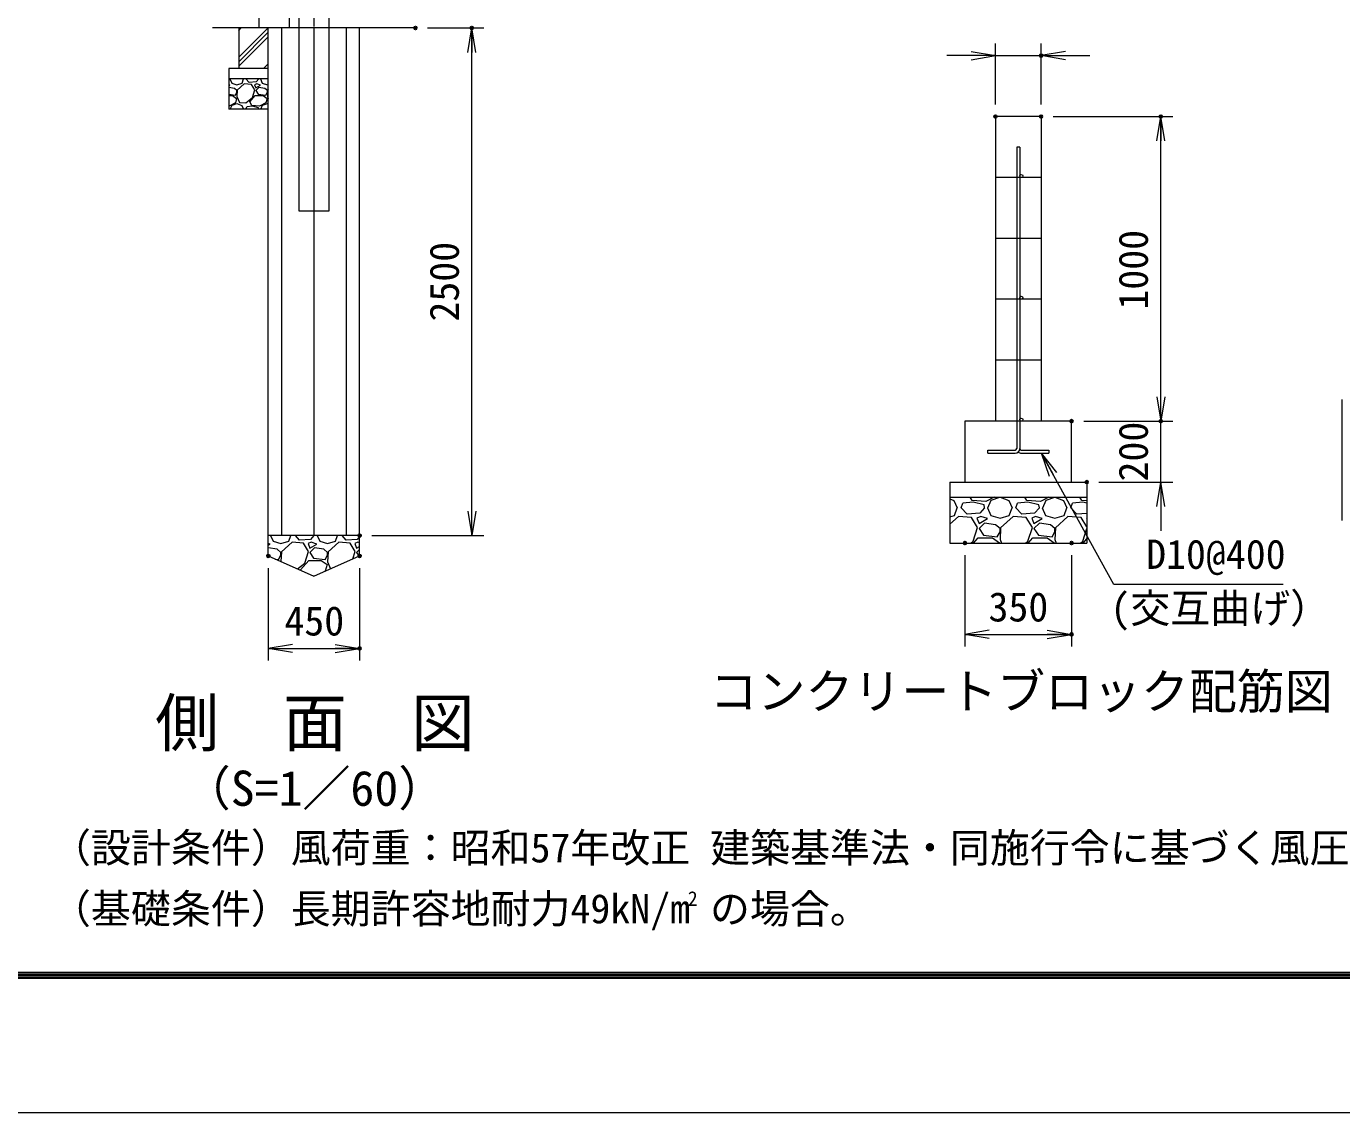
# Model space of a CAD drawing. Units: millimetres at full size, with parts at other scales. Extents: x -12600 to 12600, y -8910 to 8910.
# Drawn here: x -1119 to 5360, y -8910 to -3560 of the extents above; entities that cross this region are included whole.
import ezdxf
from ezdxf.enums import TextEntityAlignment as Align

# ---------------------------------------------------------------- set-up
doc = ezdxf.new("R2010")
doc.units = ezdxf.units.MM
doc.header["$LTSCALE"] = 30
doc.header["$PDMODE"] = 32
doc.header["$PDSIZE"] = 15
doc.linetypes.add('USER1', pattern=[50.8, 31.75, -6.35, 6.35, -6.35])
for name, color, linetype, lineweight in [('0-0_D-STR1', 1, 'Continuous', 18), ('0-1_D-BMK', 2, 'USER1', 13), ('0-2_D-BGD', 7, 'Continuous', 18), ('0-3_0', 7, 'Continuous', 18), ('0-4_D-DCR-HCH', 7, 'Continuous', 13), ('0-5_D-STR4', 7, 'Continuous', 18), ('0-6_D-STR3', 3, 'Continuous', 13), ('0-7_D-STR-DIM', 7, 'Continuous', 13), ('0-A_D-STR-TXT', 7, 'Continuous', 13), ('0-B_D-TTL-TXT', 7, 'Continuous', 13), ('0-C_D-TTL', 7, 'Continuous', 18)]:
    doc.layers.add(name, color=color, linetype=linetype, lineweight=lineweight)
doc.layers.add('0-8_Defpoints', color=253, linetype='Continuous')
doc.styles.add('ＭＳ ゴシック', font='')
doc.styles.get('ＭＳ ゴシック').set_extended_font_data('MS Gothic')

# ---------------------------------------------------------------- blocks, each defined once
blk = doc.blocks.new('_Open')
at = {"layer": '0-3_0'}
blk.add_line((-30, 5), (0, 0), dxfattribs=at)
blk.add_lwpolyline([(-30, -5), (0, 0), (-30, 0)], dxfattribs=at)

msp = doc.modelspace()

# ---------------------------------------------------------------- linework, layer by layer
at = {"layer": '0-0_D-STR1'}
msp.add_lwpolyline([(222.74, 3459.55), (222.74, -4468.32), (372.74, -4468.32), (372.74, 3521.68)], dxfattribs=at)
at = {"layer": '0-1_D-BMK'}
msp.add_line((297.74, 3487.57), (297.74, -4568.32), dxfattribs=at)
at = {"layer": '0-2_D-BGD'}
for p, q in [((797.74, -3568.32), (-202.26, -3568.32)), ((3654.58, -4004.56), (3654.58, -5504.57)), ((3879.58, -4004.56), (3654.58, -4004.56)), ((3879.57, -4004.56), (3879.58, -5504.57)), ((3879.58, -4304.57), (3654.58, -4304.57)), ((3879.58, -4604.56), (3654.58, -4604.56)), ((3879.58, -4904.56), (3654.58, -4904.56)), ((3879.58, -5204.56), (3654.58, -5204.56)), ((522.74, -6068.32), (72.74, -6068.32))]:
    msp.add_line(p, q, dxfattribs=at)
at = {"layer": '0-3_0'}
for p, q in [((27.74, -3568.32), (27.74, -2568.32)), ((177.74, -3568.32), (177.74, -2568.32))]:
    msp.add_line(p, q, dxfattribs=at)
at = {"layer": '0-4_D-DCR-HCH'}
for p, q in [((-72.26, -3579.97), (-60.61, -3568.32)), ((-72.26, -3712.55), (71.98, -3568.32)), ((-72.26, -3734.65), (72.74, -3589.65)), ((-72.26, -3756.74), (72.74, -3611.74)), ((48.75, -3768.32), (72.74, -3744.33)), ((-116.08, -3819.11), (-107.08, -3840.11)), ((-114.58, -3819.11), (-114.24, -3818.32)), ((-56.08, -3840.11), (-48.58, -3819.11)), ((-48.95, -3818.32), (-48.58, -3819.11)), ((-38.08, -3819.11), (-37.78, -3818.32)), ((-21.58, -3837.11), (-38.08, -3819.11)), ((26.42, -3819.11), (12.92, -3834.11)), ((26.42, -3819.11), (26.26, -3818.32)), ((33.92, -3819.11), (42.92, -3840.11)), ((35.42, -3819.11), (35.76, -3818.32)), ((70.85, -3768.32), (72.74, -3766.42)), ((-116.08, -3849.11), (-122.26, -3847.05)), ((-122.26, -3852.82), (-116.08, -3849.11)), ((-93.58, -3865.61), (-122.26, -3861.31)), ((-107.08, -3840.11), (-81.58, -3847.61)), ((-81.58, -3876.11), (-93.58, -3865.61)), ((-89.08, -3898.61), (-81.58, -3885.11)), ((-81.58, -3847.61), (-56.08, -3840.11)), ((-80.08, -3874.61), (-81.58, -3906.11)), ((-81.58, -3885.11), (-81.58, -3876.11)), ((-45.58, -3843.11), (-80.08, -3874.61)), ((-9.58, -3846.11), (-45.58, -3843.11)), ((12.92, -3834.11), (-21.58, -3837.11)), ((6.92, -3873.11), (-9.58, -3846.11)), ((-5.08, -3910.61), (6.92, -3873.11)), ((15.92, -3843.11), (5.42, -3847.61)), ((5.42, -3847.61), (11.42, -3862.61)), ((11.42, -3862.61), (33.92, -3849.11)), ((26.42, -3861.11), (11.42, -3876.11)), ((11.42, -3876.11), (23.42, -3894.11)), ((33.92, -3849.11), (15.92, -3843.11)), ((56.42, -3865.61), (26.42, -3861.11)), ((42.92, -3840.11), (68.42, -3847.61)), ((68.42, -3876.11), (56.42, -3865.61)), ((60.92, -3898.61), (68.42, -3885.11)), ((68.42, -3847.61), (72.74, -3846.34)), ((69.92, -3874.61), (68.42, -3906.11)), ((68.42, -3885.11), (68.42, -3876.11)), ((72.74, -3872.04), (69.92, -3874.61)), ((-122.26, -3894.63), (-89.08, -3898.61)), ((-122.26, -3901.61), (-102.58, -3901.61)), ((-89.08, -3936.11), (-120.58, -3952.61)), ((-114.24, -3968.32), (-105.58, -3948.11)), ((-105.58, -3948.11), (-81.58, -3940.61)), ((-102.58, -3901.61), (-83.08, -3915.11)), ((-83.08, -3915.11), (-89.08, -3936.11)), ((-81.58, -3906.11), (-69.58, -3934.61)), ((-81.58, -3940.61), (-57.58, -3949.61)), ((-69.58, -3934.61), (-38.08, -3936.11)), ((-57.58, -3949.61), (-48.95, -3968.32)), ((-38.08, -3936.11), (-5.08, -3910.61)), ((-18.58, -3931.61), (8.42, -3901.61)), ((-8.08, -3949.61), (-18.58, -3931.61)), ((29.42, -3952.61), (-8.08, -3949.61)), ((23.42, -3894.11), (60.92, -3898.61)), ((60.92, -3936.11), (29.42, -3952.61)), ((35.76, -3968.32), (44.42, -3948.11)), ((44.42, -3948.11), (68.42, -3940.61)), ((66.92, -3915.11), (60.92, -3936.11)), ((68.42, -3906.11), (72.74, -3916.37)), ((68.42, -3940.61), (72.74, -3942.23)), ((-120.58, -3952.61), (-122.26, -3952.48)), ((-37.78, -3968.32), (-33.58, -3957.11)), ((-5.08, -3954.11), (-33.58, -3957.11)), ((24.92, -3961.61), (-5.08, -3954.11)), ((26.26, -3968.32), (24.92, -3961.61)), ((3429.58, -5887.72), (3450.43, -5895.54)), ((3450.43, -5895.54), (3466.63, -5930.64)), ((3539.53, -5895.54), (3530.21, -5879.56)), ((3607.03, -5900.94), (3539.53, -5895.54)), ((3647.84, -5879.56), (3607.03, -5900.94)), ((3617.83, -5930.64), (3634.03, -5892.84)), ((3634.03, -5892.84), (3676.51, -5879.56)), ((3677.83, -5879.56), (3720.43, -5895.54)), ((3720.43, -5895.54), (3736.63, -5930.64)), ((3809.53, -5895.54), (3800.21, -5879.56)), ((3877.03, -5900.94), (3809.53, -5895.54)), ((3917.84, -5879.56), (3877.03, -5900.94)), ((3887.83, -5930.64), (3904.03, -5892.84)), ((3904.03, -5892.84), (3946.51, -5879.56)), ((3947.83, -5879.56), (3990.43, -5895.54)), ((3990.43, -5895.54), (4006.63, -5930.64)), ((4079.53, -5895.54), (4070.21, -5879.56)), ((4104.58, -5897.54), (4079.53, -5895.54)), ((3453.13, -5968.44), (3466.63, -5930.64)), ((3485.53, -5930.64), (3493.63, -5909.04)), ((3515.23, -5963.04), (3485.53, -5930.64)), ((3544.93, -5903.64), (3493.63, -5909.04)), ((3577.33, -5957.64), (3515.23, -5963.04)), ((3598.93, -5917.14), (3544.93, -5903.64)), ((3601.63, -5930.64), (3577.33, -5957.64)), ((3601.63, -5930.64), (3598.93, -5917.14)), ((3615.13, -5930.64), (3631.33, -5968.44)), ((3723.13, -5968.44), (3736.63, -5930.64)), ((3755.53, -5930.64), (3763.63, -5909.04)), ((3785.23, -5963.04), (3755.53, -5930.64)), ((3814.93, -5903.64), (3763.63, -5909.04)), ((3847.33, -5957.64), (3785.23, -5963.04)), ((3868.93, -5917.14), (3814.93, -5903.64)), ((3871.63, -5930.64), (3847.33, -5957.64)), ((3871.63, -5930.64), (3868.93, -5917.14)), ((3885.13, -5930.64), (3901.33, -5968.44)), ((3993.13, -5968.44), (4006.63, -5930.64)), ((4025.53, -5930.64), (4033.63, -5909.04)), ((4055.23, -5963.04), (4025.53, -5930.64)), ((4084.93, -5903.64), (4033.63, -5909.04)), ((4104.58, -5958.75), (4055.23, -5963.04)), ((4104.58, -5908.55), (4084.93, -5903.64)), ((3429.58, -5975.37), (3453.13, -5968.44)), ((3472.03, -5973.84), (3429.58, -6012.6)), ((3536.83, -5979.24), (3472.03, -5973.84)), ((3566.53, -6027.84), (3536.83, -5979.24)), ((3582.73, -5973.84), (3563.83, -5981.94)), ((3563.83, -5981.94), (3574.63, -6008.94)), ((3574.63, -6008.94), (3615.13, -5984.64)), ((3601.63, -6006.24), (3574.63, -6033.24)), ((3615.13, -5984.64), (3582.73, -5973.84)), ((3655.63, -6014.34), (3601.63, -6006.24)), ((3631.33, -5968.44), (3677.23, -5981.94)), ((3677.23, -6033.24), (3655.63, -6014.34)), ((3677.23, -5981.94), (3723.13, -5968.44)), ((3742.03, -5973.84), (3679.93, -6030.54)), ((3806.83, -5979.24), (3742.03, -5973.84)), ((3836.53, -6027.84), (3806.83, -5979.24)), ((3852.73, -5973.84), (3833.83, -5981.94)), ((3833.83, -5981.94), (3844.63, -6008.94)), ((3844.63, -6008.94), (3885.13, -5984.64)), ((3871.63, -6006.24), (3844.63, -6033.24)), ((3885.13, -5984.64), (3852.73, -5973.84)), ((3925.63, -6014.34), (3871.63, -6006.24)), ((3901.33, -5968.44), (3947.23, -5981.94)), ((3947.23, -6033.24), (3925.63, -6014.34)), ((3947.23, -5981.94), (3993.13, -5968.44)), ((4012.03, -5973.84), (3949.93, -6030.54)), ((4076.83, -5979.24), (4012.03, -5973.84)), ((4104.58, -6024.65), (4076.83, -5979.24)), ((4104.58, -5981.62), (4103.83, -5981.94)), ((4103.83, -5981.94), (4104.58, -5983.81)), ((84.34, -6068.32), (96.15, -6095.87)), ((174.35, -6095.87), (184.19, -6068.32)), ((227.25, -6091.27), (206.21, -6068.32)), ((280.15, -6086.67), (227.25, -6091.27)), ((296.67, -6068.32), (280.15, -6086.67)), ((314.34, -6068.32), (326.15, -6095.87)), ((404.35, -6095.87), (414.19, -6068.32)), ((457.25, -6091.27), (436.21, -6068.32)), ((510.15, -6086.67), (457.25, -6091.27)), ((522.74, -6072.68), (510.15, -6086.67)), ((3544.93, -6095.34), (3566.53, -6027.84)), ((3546.35, -6104.56), (3569.23, -6079.14)), ((3569.23, -6079.14), (3639.43, -6079.14)), ((3574.63, -6033.24), (3596.23, -6065.64)), ((3596.23, -6065.64), (3663.73, -6073.74)), ((3639.43, -6079.14), (3674.53, -6103.44)), ((3663.73, -6073.74), (3677.23, -6049.44)), ((3679.93, -6030.54), (3677.23, -6087.24)), ((3677.23, -6049.44), (3677.23, -6033.24)), ((3677.23, -6087.24), (3684.52, -6104.56)), ((3814.93, -6095.34), (3836.53, -6027.84)), ((3816.35, -6104.56), (3839.23, -6079.14)), ((3844.63, -6033.24), (3866.23, -6065.64)), ((3866.23, -6065.64), (3933.73, -6073.74)), ((3933.73, -6073.74), (3947.23, -6049.44)), ((3949.93, -6030.54), (3947.23, -6087.24)), ((3947.23, -6049.44), (3947.23, -6033.24)), ((3947.23, -6087.24), (3954.52, -6104.56)), ((4084.93, -6095.34), (4104.58, -6033.94)), ((4086.35, -6104.56), (4104.58, -6084.31)), ((82.35, -6109.67), (72.74, -6106.47)), ((72.74, -6115.44), (82.35, -6109.67)), ((116.85, -6134.97), (72.74, -6128.35)), ((96.15, -6095.87), (135.25, -6107.37)), ((135.25, -6151.07), (116.85, -6134.97)), ((135.25, -6107.37), (174.35, -6095.87)), ((135.25, -6164.87), (135.25, -6151.07)), ((137.55, -6148.77), (135.3, -6196.12)), ((190.45, -6100.47), (137.55, -6148.77)), ((245.65, -6105.07), (190.45, -6100.47)), ((270.95, -6146.47), (245.65, -6105.07)), ((252.55, -6203.97), (270.95, -6146.47)), ((284.75, -6100.47), (268.65, -6107.37)), ((268.65, -6107.37), (277.85, -6130.37)), ((277.85, -6130.37), (312.35, -6109.67)), ((300.85, -6128.07), (277.85, -6151.07)), ((277.85, -6151.07), (296.25, -6178.67)), ((312.35, -6109.67), (284.75, -6100.47)), ((346.85, -6134.97), (300.85, -6128.07)), ((326.15, -6095.87), (365.25, -6107.37)), ((365.25, -6151.07), (346.85, -6134.97)), ((365.25, -6107.37), (404.35, -6095.87)), ((367.55, -6148.77), (365.25, -6197.07)), ((365.25, -6164.87), (365.25, -6151.07)), ((420.45, -6100.47), (367.55, -6148.77)), ((475.65, -6105.07), (420.45, -6100.47)), ((500.95, -6146.47), (475.65, -6105.07)), ((489.19, -6183.23), (500.95, -6146.47)), ((514.75, -6100.47), (498.65, -6107.37)), ((498.65, -6107.37), (507.85, -6130.37)), ((507.85, -6130.37), (522.74, -6121.44)), ((522.74, -6136.18), (507.85, -6151.07)), ((507.85, -6151.07), (520.13, -6169.48)), ((522.74, -6103.13), (514.75, -6100.47)), ((3532.99, -6104.56), (3544.93, -6095.34)), ((3674.53, -6103.44), (3674.21, -6104.56)), ((3802.99, -6104.56), (3814.93, -6095.34)), ((3944.53, -6103.44), (3944.21, -6104.56)), ((4072.99, -6104.56), (4084.93, -6095.34)), ((107.06, -6183.57), (123.75, -6185.57)), ((123.75, -6185.57), (135.25, -6164.87)), ((216.19, -6232.07), (252.55, -6203.97)), ((231.85, -6236.17), (273.25, -6190.17)), ((273.25, -6190.17), (333.05, -6190.17)), ((296.25, -6178.67), (353.75, -6185.57)), ((333.05, -6190.17), (362.95, -6210.87)), ((353.75, -6185.57), (365.25, -6164.87)), ((362.95, -6210.87), (353.75, -6243.07)), ((365.25, -6197.07), (379.88, -6231.81)), ((234.11, -6240.03), (231.85, -6236.17)), ((298.81, -6267.84), (296.2, -6267.63)), ((353.75, -6243.07), (349.33, -6245.39))]:
    msp.add_line(p, q, dxfattribs=at)
for points in [[(8.42, -3901.61), (47.42, -3901.61), (66.92, -3915.11)], [(3839.23, -6079.14), (3909.43, -6079.14), (3944.53, -6103.44)]]:
    msp.add_lwpolyline(points, dxfattribs=at)
at = {"layer": '0-5_D-STR4'}
for p, q in [((-72.26, -3568.32), (-72.26, -3768.32)), ((72.74, -6168.32), (72.74, -3568.32)), ((138.64, -3568.32), (138.64, -6068.32)), ((297.74, -3568.32), (297.74, -6068.32)), ((456.84, -3568.32), (456.84, -6068.32)), ((522.74, -6168.32), (522.74, -3568.32)), ((72.74, -3768.32), (-122.26, -3768.32)), ((-122.26, -3768.32), (-122.26, -3968.32)), ((72.74, -3818.32), (-122.26, -3818.32)), ((72.74, -3968.32), (-122.26, -3968.32)), ((4029.58, -5804.56), (4029.58, -5504.56)), ((3429.58, -5804.56), (4104.58, -5804.56)), ((3429.58, -5804.56), (3429.58, -6104.56)), ((4104.58, -5804.56), (4104.58, -6104.56)), ((3429.58, -5879.56), (4104.58, -5879.56)), ((3429.58, -6104.56), (4104.58, -6104.56)), ((72.74, -6168.32), (297.74, -6268.32)), ((297.74, -6268.32), (522.74, -6168.32))]:
    msp.add_line(p, q, dxfattribs=at)
msp.add_lwpolyline([(4029.58, -5504.56), (3504.58, -5504.56), (3504.58, -5804.56)], dxfattribs=at)
at = {"layer": '0-6_D-STR3'}
for p, q in [((3759.58, -4154.57), (3759.58, -5639.56)), ((3774.58, -4154.57), (3759.58, -4154.57)), ((3774.58, -4154.57), (3774.58, -5639.56)), ((3617.08, -5647.06), (3752.08, -5647.06)), ((3617.08, -5662.06), (3617.08, -5647.06)), ((3617.08, -5662.06), (3752.08, -5662.06)), ((3782.08, -5647.06), (3917.08, -5647.06)), ((3782.08, -5662.06), (3917.08, -5662.06)), ((3917.08, -5647.06), (3917.08, -5662.06))]:
    msp.add_line(p, q, dxfattribs=at)
for centre in [(3782.08, -4297.07), (3782.08, -4897.06), (3782.08, -5497.06)]:
    msp.add_circle(centre, 7.5, dxfattribs=at)
for centre, radius, start, end in [((3752.08, -5639.56), 7.5, 270, 0), ((3752.08, -5639.56), 22.5, 270, 0), ((3782.08, -5639.56), 22.5, 228.18969, 270), ((3782.08, -5639.56), 7.5, 180, 270)]:
    msp.add_arc(centre, radius, start, end, dxfattribs=at)
at = {"layer": '0-7_D-STR-DIM'}
for p, q in [((857.74, -3568.32), (1135.22, -3568.32)), ((1075.22, -6068.32), (1075.22, -3568.32)), ((3654.58, -3944.56), (3654.58, -3644.56)), ((3879.57, -3944.56), (3879.57, -3644.56)), ((3534.58, -3704.56), (3414.58, -3704.56)), ((3654.58, -3704.56), (3879.57, -3704.56)), ((3999.57, -3704.56), (4119.57, -3704.56)), ((3939.58, -4004.56), (4529.13, -4004.56)), ((4469.13, -5504.56), (4469.13, -4004.56)), ((4469.13, -5384.56), (4469.13, -5264.56)), ((4089.58, -5504.56), (4529.13, -5504.56)), ((4089.58, -5504.56), (4529.13, -5504.56)), ((4469.13, -5804.56), (4469.13, -5504.56)), ((4164.58, -5804.56), (4529.13, -5804.56)), ((4469.13, -5924.56), (4469.13, -6044.56)), ((582.74, -6068.32), (1135.22, -6068.32)), ((3504.58, -6164.56), (3504.58, -6614.56)), ((4029.58, -6164.56), (4029.58, -6614.56)), ((72.74, -6228.32), (72.74, -6683.66)), ((522.74, -6228.32), (522.74, -6683.66)), ((3504.58, -6554.56), (4029.58, -6554.56)), ((72.74, -6623.66), (522.74, -6623.66))]:
    msp.add_line(p, q, dxfattribs=at)
at = {"layer": '0-8_Defpoints'}
for p in [(797.74, -3568.32), (1075.22, -3568.32), (3879.57, -3704.56), (3654.58, -4004.56), (3879.57, -4004.56), (3879.58, -4004.56), (4469.13, -4004.56), (4029.58, -5504.56), (4469.13, -5504.56), (4104.58, -5804.56), (522.74, -6068.32), (3504.58, -6104.56), (4029.58, -6104.56), (72.74, -6168.32), (522.74, -6168.32), (4029.58, -6554.56), (522.74, -6623.66)]:
    msp.add_point(p, dxfattribs=at)
at = {"layer": '0-A_D-STR-TXT'}
msp.add_lwpolyline([(5071.62, -6309.52), (4238.14, -6309.52), (3882.35, -5663.82)], dxfattribs=at)
at = {"layer": '0-B_D-TTL-TXT', "color": 2}
msp.add_line((5360.27, -5398.47), (5360.27, -5993.61), dxfattribs=at)
at = {"layer": '0-C_D-TTL', "color": 2}
msp.add_lwpolyline([(-12600, 8910), (12600, 8910), (12600, -8910), (-12600, -8910)], close=True, dxfattribs=at)
at = {"layer": '0-C_D-TTL'}
for points in [[(-11790, 8250), (11790, 8250), (11790, -8250), (-11790, -8250)], [(-11782.5, 8242.5), (11782.5, 8242.5), (11782.5, -8242.5), (-11782.5, -8242.5)], [(-11775, 8235), (11775, 8235), (11775, -8235), (-11775, -8235)], [(-11767.5, 8227.5), (11767.5, 8227.5), (11767.5, -8227.5), (-11767.5, -8227.5)], [(-11760, 8220), (11760, 8220), (11760, -8220), (-11760, -8220)]]:
    msp.add_lwpolyline(points, close=True, dxfattribs=at)

# ---------------------------------------------------------------- block references
at = {"layer": '0-7_D-STR-DIM', "xscale": 4, "yscale": 4}
for p, rotation in [((1075.22, -3568.32), 90), ((3879.57, -3704.56), 180), ((4469.13, -4004.56), 90), ((4469.13, -5504.56), 270), ((4469.13, -5504.56), 270), ((4469.13, -5804.56), 90), ((1075.22, -6068.32), 270), ((3504.58, -6554.56), 180), ((72.74, -6623.66), 180)]:
    msp.add_blockref('_Open', p, dxfattribs=dict(at, rotation=rotation))
for p in [(3654.58, -3704.56), (4029.58, -6554.56), (522.74, -6623.66)]:
    msp.add_blockref('_Open', p, dxfattribs=at)
at = {"layer": '0-A_D-STR-TXT', "xscale": 4, "yscale": 4, "rotation": 118.85488}
msp.add_blockref('_Open', (3881.39, -5662.06), dxfattribs=at)

# ---------------------------------------------------------------- texts
at = {"layer": '0-7_D-STR-DIM', "style": 'ＭＳ ゴシック'}
for s, p in [('1000', (4448.89, -4955.32)), ('2500', (1054.98, -5014.12)), ('200', (4448.89, -5801.6))]:
    msp.add_text(s, height=144.3, rotation=90, dxfattribs=at).set_placement(p, align=Align.BOTTOM_LEFT)
for s, p in [('350', (3620.42, -6534.32)), ('450', (152.24, -6603.42))]:
    msp.add_text(s, height=144.3, dxfattribs=at).set_placement(p, align=Align.BOTTOM_LEFT)
at = {"layer": '0-A_D-STR-TXT', "style": 'ＭＳ ゴシック'}
for s, p in [('D10@400', (4397, -6275.19)), ('(交互曲げ）', (4220.94, -6540.99))]:
    msp.add_text(s, height=144.3, dxfattribs=at).set_placement(p, align=Align.BOTTOM_LEFT)
at = {"layer": '0-B_D-TTL-TXT', "style": 'ＭＳ ゴシック'}
for s, height, p in [('コンクリートブロック配筋図', 173.1, (2246.67, -6973.31)), ('側\u3000面\u3000図', 230.9, (-484.53, -7174.85)), ('（S=1／60）', 173.1, (-348.08, -7450.79)), ('（設計条件）風荷重：昭和57年改正 建築基準法・同施行令に基づく風圧力に準拠。', 144.3, (-997.35, -7720.81)), ('（基礎条件）長期許容地耐力49kN/m の場合。', 144.3, (-997.35, -8020.81)), ('2', 72.16, (2139.07, -7913.38))]:
    msp.add_text(s, height=height, dxfattribs=at).set_placement(p, align=Align.BOTTOM_LEFT)

doc.saveas('drawing.dxf')
